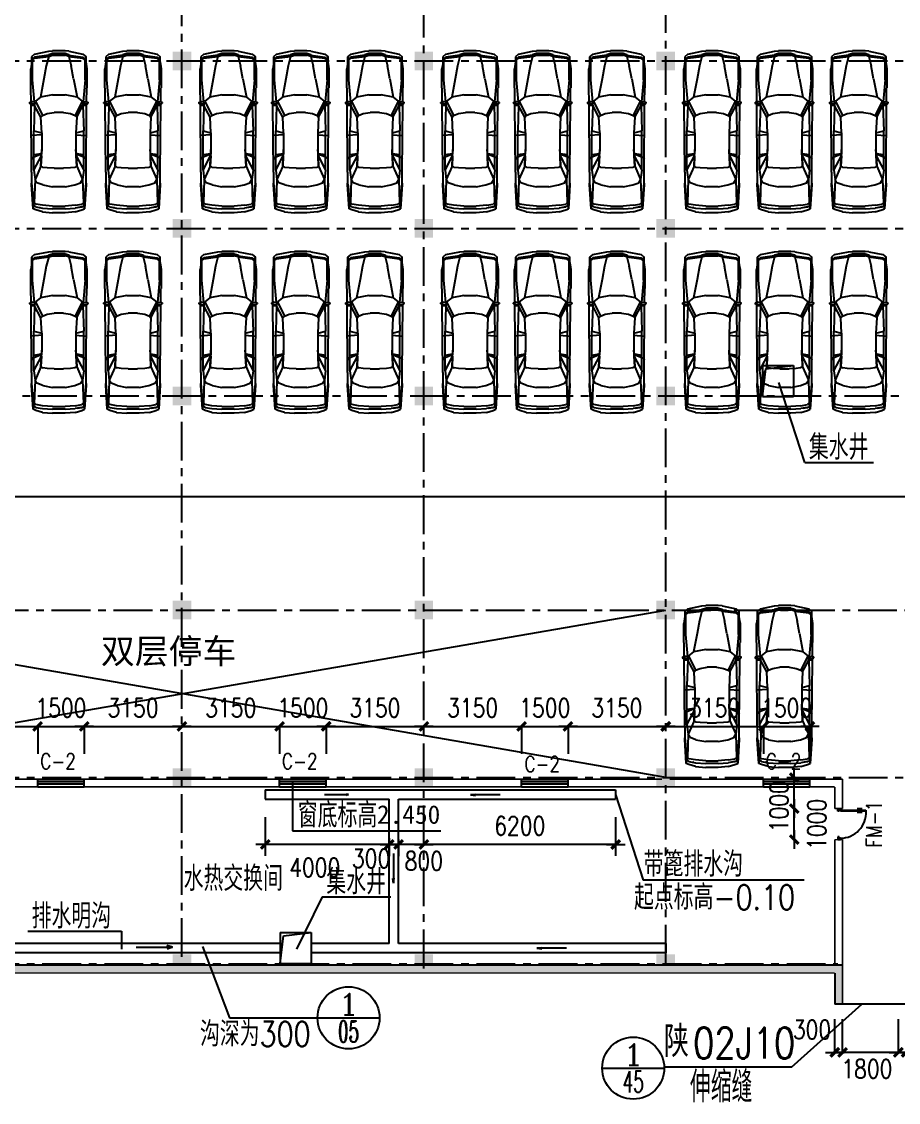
# Model space of a CAD drawing. Extents: x -542930 to 249594, y -301235 to 84515.
# Drawn here: x -47041 to -18773, y -163528 to -128694 of the extents above; entities that cross this region are included whole.
import ezdxf
from ezdxf.enums import TextEntityAlignment as Align

# ---------------------------------------------------------------- set-up
doc = ezdxf.new("R2010")
doc.units = 0
doc.header["$LTSCALE"] = 1000
doc.header["$MEASUREMENT"] = 0
doc.linetypes.add('CENTER', pattern=[2, 1.25, -0.25, 0.25, -0.25])
doc.layers.get('0').update_dxf_attribs({"linetype": 'CONTINUOUS'})
doc.layers.get('DEFPOINTS').update_dxf_attribs({"linetype": 'CONTINUOUS'})
for name, color, linetype in [('A-CH-TEXT', 2, 'CONTINUOUS'), ('A-COLUMN', 5, 'CONTINUOUS'), ('A-FURN', 251, 'CONTINUOUS'), ('A-GRID', 1, 'CENTER'), ('A-STAIR', 3, 'CONTINUOUS'), ('OTHER', 7, 'CONTINUOUS'), ('PUB_DIM', 3, 'CONTINUOUS'), ('PUB_TITLE', 4, 'CONTINUOUS'), ('PUB_WINDW', 7, 'CONTINUOUS'), ('TEXT', 7, 'CONTINUOUS'), ('WALL', 255, 'CONTINUOUS'), ('WINDOW', 2, 'CONTINUOUS'), ('WINDOW_TEXT', 7, 'CONTINUOUS'), ('中文', 2, 'CONTINUOUS'), ('自喷', 6, 'CONTINUOUS'), ('自喷给水', 6, 'CONTINUOUS')]:
    doc.layers.add(name, color=color, linetype=linetype)
doc.styles.add('_HZTXT', font='txt.shx', dxfattribs={"width": 0.8, "bigfont": 'hztxt.shx'})
doc.styles.add('COMP', font='complex', dxfattribs={"bigfont": 'hztxt'})
doc.styles.add('DIM_FONT', font='SIMPLEX.shx', dxfattribs={"width": 0.8})
doc.styles.add('HZTXT', font='SimSun.ttf', dxfattribs={"height": 0.8})
doc.styles.add('HZXY', font='romans.shx', dxfattribs={"width": 0.8, "bigfont": 'hztxt.shx'})
doc.styles.add('SIMPLEX', font='SIMPLEX.SHX')
doc.dimstyles.new('AXIS200', dxfattribs={"dimscale": 2, "dimtxt": 300, "dimasz": 1, "dimexe": 250, "dimexo": 300, "dimgap": 150, "dimtad": 1, "dimdec": 0, "dimdsep": 46, "dimtxsty": 'DIM_FONT', "dimblk": '_DIMX', "dimblk1": '_DIMX', "dimblk2": '_DIMX', "dimsah": 1, "dimcen": 5, "dimse1": 1, "dimse2": 1, "dimclrt": 7, "dimadec": 0, "dimazin": 0, "dimtfac": 1, "dimtdec": 0, "dimtix": 1, "dimtmove": 2, "dimatfit": 3, "dimldrblk": '_DIMX', "dimfxl": 1, "dimarcsym": 0})

# ---------------------------------------------------------------- blocks, each defined once
blk = doc.blocks.new('_DIMX')
blk.add_line((-150, 0), (150, 0))
at = {"const_width": 50}
blk.add_lwpolyline([(-70, -70), (70, 70)], dxfattribs=at)
blk = doc.blocks.new('*D400')
at = {"layer": 'DEFPOINTS', "color": 0, "transparency": 16777216}
for p in [(-41873, -151410), (-45023, -153109), (-41873, -153109)]:
    blk.add_point(p, dxfattribs=at)
at = {"layer": 'PUB_DIM', "color": 0, "lineweight": -2, "transparency": 16777216}
blk.add_line((-45021, -151410), (-41875, -151410), dxfattribs=at)
at = {"layer": 'PUB_DIM', "color": 0, "lineweight": -2, "transparency": 16777216, "xscale": 2, "yscale": 2, "zscale": 2, "rotation": 180}
blk.add_blockref('_DIMX', (-45023, -151410), dxfattribs=at)
at = {"layer": 'PUB_DIM', "color": 0, "lineweight": -2, "transparency": 16777216, "xscale": 2, "yscale": 2, "zscale": 2}
blk.add_blockref('_DIMX', (-41873, -151410), dxfattribs=at)
at = {"layer": 'PUB_DIM', "color": 7, "transparency": 16777216, "insert": (-43448, -150810), "char_height": 600, "attachment_point": 5, "style": 'DIM_FONT'}
blk.add_mtext('3150', dxfattribs=at)
blk = doc.blocks.new('*D269')
at = {"layer": 'DEFPOINTS', "color": 0, "transparency": 16777216}
for p in [(-46523, -151410), (-49673, -153109), (-46523, -153109)]:
    blk.add_point(p, dxfattribs=at)
at = {"layer": 'PUB_DIM', "color": 0, "lineweight": -2, "transparency": 16777216}
blk.add_line((-49671, -151410), (-46525, -151410), dxfattribs=at)
at = {"layer": 'PUB_DIM', "color": 0, "lineweight": -2, "transparency": 16777216, "xscale": 2, "yscale": 2, "zscale": 2, "rotation": 180}
blk.add_blockref('_DIMX', (-49673, -151410), dxfattribs=at)
at = {"layer": 'PUB_DIM', "color": 0, "lineweight": -2, "transparency": 16777216, "xscale": 2, "yscale": 2, "zscale": 2}
blk.add_blockref('_DIMX', (-46523, -151410), dxfattribs=at)
at = {"layer": 'PUB_DIM', "color": 7, "transparency": 16777216, "insert": (-48098, -150810), "char_height": 600, "attachment_point": 5, "style": 'DIM_FONT'}
blk.add_mtext('3150', dxfattribs=at)
blk = doc.blocks.new('*D270')
at = {"layer": 'DEFPOINTS', "color": 0, "transparency": 16777216}
for p in [(-45023, -151410), (-46523, -153109), (-45023, -153109)]:
    blk.add_point(p, dxfattribs=at)
at = {"layer": 'PUB_DIM', "color": 0, "lineweight": -2, "transparency": 16777216}
for p, q in [((-46525, -151410), (-46527, -151410)), ((-46523, -151410), (-45023, -151410)), ((-45021, -151410), (-45019, -151410))]:
    blk.add_line(p, q, dxfattribs=at)
at = {"layer": 'PUB_DIM', "color": 0, "lineweight": -2, "transparency": 16777216, "xscale": 2, "yscale": 2, "zscale": 2}
blk.add_blockref('_DIMX', (-46523, -151410), dxfattribs=at)
at = {"layer": 'PUB_DIM', "color": 0, "lineweight": -2, "transparency": 16777216, "xscale": 2, "yscale": 2, "zscale": 2, "rotation": 180}
blk.add_blockref('_DIMX', (-45023, -151410), dxfattribs=at)
at = {"layer": 'PUB_DIM', "color": 7, "transparency": 16777216, "insert": (-45773, -150810), "char_height": 600, "attachment_point": 5, "style": 'DIM_FONT'}
blk.add_mtext('1500', dxfattribs=at)
blk = doc.blocks.new('_WBLK')
for p, q in [((-0.5, 0.5), (0.5, 0.5)), ((0.5, 0.167), (-0.5, 0.167)), ((0.5, -0.167), (-0.5, -0.167)), ((-0.5, -0.5), (0.5, -0.5))]:
    blk.add_line(p, q)
at = {"layer": 'WINDOW_TEXT', "style": 'SIMPLEX', "flags": 9}
blk.add_attdef('A', text='', height=1, dxfattribs=at).set_placement((0, 1.5), align=Align.MIDDLE)
blk = doc.blocks.new('M_F27')
for p, q in [((-2489, 522), (-2426, 736)), ((-2426, 736), (-2389, 824)), ((-2389, 824), (-1610, 874)), ((-2389, 824), (-1560, 874)), ((-2264, 812), (-2389, 824)), ((-2326, 736), (-2364, 522)), ((-2326, 736), (-2351, 596)), ((-2326, 736), (-2288, 811)), ((-2200, 786), (-2288, 811)), ((-2276, 522), (-2238, 736)), ((-2200, 786), (-2238, 736)), ((-1560, 874), (-2212, 815)), ((-2208, 815), (-2211, 814)), ((-1660, 862), (-2208, 815)), ((-1446, 761), (-2200, 786)), ((-1560, 874), (-1660, 862)), ((-1622, 510), (-1547, 698)), ((-1617, 869), (-1620, 866)), ((-1208, 874), (-1610, 874)), ((-1547, 698), (-1446, 761)), ((-1145, 799), (-1446, 761)), ((-1019, 572), (-1446, 761)), ((-1208, 874), (980, 889)), ((-1145, 799), (-682, 557)), ((-1145, 799), (124, 799)), ((-743, 849), (-793, 874)), ((-730, 799), (-743, 849)), ((-630, 555), (-730, 799)), ((-642, 799), (-605, 554)), ((-2, 547), (-27, 877)), ((124, 799), (61, 547)), ((941, 773), (124, 799)), ((564, 572), (941, 773)), ((1079, 748), (614, 522)), ((941, 773), (941, 874)), ((983, 777), (941, 773)), ((941, 773), (987, 765)), ((980, 902), (995, 790)), ((980, 790), (980, 898)), ((995, 790), (980, 790)), ((980, 790), (992, 746)), ((984, 905), (1020, 939)), ((992, 746), (1021, 747)), ((995, 790), (1022, 746)), ((1022, 748), (995, 790)), ((1021, 747), (1022, 748)), ((1053, 768), (1022, 746)), ((1036, 935), (1062, 857)), ((1036, 756), (1079, 748)), ((1051, 889), (1497, 893)), ((1057, 776), (1062, 857)), ((1770, 849), (1058, 784)), ((1204, 585), (1079, 748)), ((1506, 899), (2121, 899)), ((2461, 849), (1770, 849)), ((2272, 876), (2121, 899)), ((2272, 876), (2272, 874)), ((2437, 851), (2272, 876)), ((2511, 874), (2287, 874)), ((2398, 849), (2461, 773)), ((2437, 850), (2433, 851)), ((2498, 773), (2436, 849)), ((2511, 874), (2450, 850)), ((2461, 773), (2523, 321)), ((2561, 321), (2498, 773)), ((2599, 773), (2511, 874)), ((2599, 773), (2687, 321)), ((-2489, 522), (-2514, 196)), ((-2364, 522), (-2389, 196)), ((-2351, 594), (-2351, 596)), ((-2301, 196), (-2276, 522)), ((-1622, 510), (-1685, 196)), ((-1082, 145), (-1070, 371)), ((-1070, 371), (-1057, 510)), ((-1019, 572), (-1057, 510)), ((-680, 556), (-1019, 572)), ((-1019, 572), (-479, 547)), ((-680, 556), (-630, 555)), ((-605, 554), (-630, 555)), ((-479, 547), (-605, 554)), ((61, 547), (-479, 547)), ((61, 547), (564, 572)), ((564, 572), (614, 522)), ((614, 522), (677, 371)), ((677, 371), (714, 145)), ((1795, 472), (1204, 585)), ((1280, 196), (1204, 585)), ((2222, 397), (1795, 472)), ((2523, 321), (2222, 397)), ((-2514, -206), (-2514, 196)), ((-2389, -206), (-2389, 196)), ((-2301, 196), (-2301, -206)), ((-1685, -206), (-1685, 196)), ((-1082, 145), (-1082, -156)), ((714, -156), (714, 145)), ((1280, 196), (1280, -206)), ((2523, 321), (2586, 321)), ((2523, 321), (2561, 196)), ((2580, 196), (2542, 321)), ((2561, 196), (2561, -206)), ((2611, 196), (2574, 321)), ((2580, 321), (2618, 196)), ((2580, 196), (2580, -206)), ((2611, 196), (2611, -206)), ((2618, -206), (2618, 196)), ((2687, 321), (2699, 196)), ((2699, -206), (2699, 196)), ((-2489, -533), (-2514, -206)), ((-2389, -206), (-2364, -533)), ((-2276, -533), (-2301, -206)), ((-1685, -206), (-1622, -520)), ((-1070, -382), (-1082, -156)), ((714, -156), (677, -382)), ((1204, -596), (1280, -206)), ((2523, -332), (2222, -407)), ((2523, -332), (2461, -784)), ((2561, -332), (2498, -784)), ((2523, -332), (2561, -206)), ((2586, -332), (2523, -332)), ((2580, -206), (2542, -332)), ((2618, -6), (2561, -6)), ((2574, -332), (2611, -206)), ((2618, -206), (2580, -332)), ((2687, -332), (2599, -784)), ((2687, -332), (2699, -206)), ((-2489, -533), (-2426, -747)), ((-2326, -747), (-2364, -533)), ((-2351, -607), (-2351, -605)), ((-2351, -607), (-2326, -747)), ((-2276, -533), (-2238, -747)), ((-1622, -520), (-1547, -709)), ((-1019, -583), (-1446, -772)), ((-682, -568), (-1145, -809)), ((-1057, -520), (-1070, -382)), ((-1019, -583), (-1057, -520)), ((-479, -558), (-1019, -583)), ((-1019, -583), (-680, -567)), ((-730, -809), (-630, -566)), ((-680, -567), (-682, -568)), ((-680, -567), (-630, -566)), ((-605, -565), (-642, -809)), ((-630, -566), (-605, -565)), ((-605, -565), (-479, -558)), ((61, -558), (-479, -558)), ((-2, -558), (-27, -884)), ((61, -558), (124, -809)), ((564, -583), (61, -558)), ((614, -533), (564, -583)), ((564, -583), (941, -784)), ((677, -382), (614, -533)), ((1079, -759), (614, -533)), ((1204, -596), (1079, -759)), ((1795, -483), (1204, -596)), ((1795, -483), (2222, -407)), ((-2426, -747), (-2389, -835)), ((-2389, -835), (-2264, -823)), ((-1560, -885), (-2389, -835)), ((-1610, -885), (-2389, -835)), ((-2326, -747), (-2288, -822)), ((-2288, -822), (-2200, -797)), ((-2200, -797), (-2238, -747)), ((-2212, -826), (-1560, -885)), ((-2208, -826), (-2211, -825)), ((-1660, -872), (-2208, -826)), ((-1446, -772), (-2200, -797)), ((-1560, -885), (-1660, -872)), ((-1621, -877), (-1617, -880)), ((-1610, -885), (-1208, -885)), ((-1547, -709), (-1446, -772)), ((-1145, -809), (-1446, -772)), ((-1208, -885), (980, -900)), ((-1145, -809), (124, -809)), ((-743, -860), (-793, -885)), ((-743, -860), (-730, -809)), ((941, -784), (124, -809)), ((987, -776), (941, -784)), ((983, -788), (941, -784)), ((941, -885), (941, -784)), ((992, -757), (980, -800)), ((995, -800), (980, -800)), ((995, -800), (980, -913)), ((980, -909), (980, -800)), ((984, -916), (1020, -950)), ((992, -757), (1021, -758)), ((995, -800), (1022, -757)), ((1022, -758), (995, -800)), ((1021, -758), (1022, -758)), ((1022, -757), (1053, -779)), ((1036, -767), (1079, -759)), ((1036, -946), (1062, -867)), ((1051, -901), (1497, -904)), ((1057, -787), (1062, -867)), ((1770, -860), (1058, -795)), ((2121, -910), (1506, -910)), ((1770, -860), (2461, -860)), ((2121, -910), (2272, -887)), ((2270, -887), (2121, -910)), ((2437, -861), (2272, -887)), ((2272, -885), (2272, -887)), ((2285, -885), (2511, -885)), ((2398, -860), (2461, -784)), ((2436, -860), (2498, -784)), ((2437, -861), (2436, -860)), ((2450, -861), (2511, -885)), ((2599, -784), (2511, -885))]:
    blk.add_line(p, q)
for centre, start, end in [((990, 898), 132.965, 179.7454), ((1027, 932), 18.1573, 132.965), ((1047, 776), 305.1542, 356.8636), ((990, -909), 180.2546, 227.035), ((1027, -942), 227.035, 341.8427), ((1047, -787), 3.1798, 54.8458)]:
    blk.add_arc(centre, 10, start, end)
at = {"width": 0.8, "flags": 9}
for tag in ['XSIZE', 'YSIZE']:
    blk.add_attdef(tag, (0, 0), '', height=0.5, dxfattribs=at)
blk = doc.blocks.new('_FZH')
blk.add_solid([(-0.5, -0.5), (0.5, -0.5), (-0.5, 0.5), (0.5, 0.5)])
blk = doc.blocks.new('*D590')
at = {"layer": 'DEFPOINTS', "color": 0, "transparency": 16777216}
for p in [(-20823, -161916), (-20823, -162916), (-20573, -162916)]:
    blk.add_point(p, dxfattribs=at)
at = {"layer": 'PUB_DIM', "color": 0, "lineweight": -2, "transparency": 16777216}
for p, q in [((-20825, -161916), (-20827, -161916)), ((-20573, -161916), (-20823, -161916)), ((-20571, -161916), (-20569, -161916))]:
    blk.add_line(p, q, dxfattribs=at)
at = {"layer": 'PUB_DIM', "color": 0, "lineweight": -2, "transparency": 16777216, "xscale": 2, "yscale": 2, "zscale": 2}
for p, rotation in [((-20823, -161916), 359.9999999999867), ((-20573, -161916), 179.9999999999866)]:
    blk.add_blockref('_DIMX', p, dxfattribs=dict(at, rotation=rotation))
at = {"layer": 'PUB_DIM', "color": 7, "transparency": 16777216, "insert": (-21556, -161183), "char_height": 600, "attachment_point": 5, "style": 'DIM_FONT'}
blk.add_mtext('300', dxfattribs=at)
blk = doc.blocks.new('*D591')
at = {"layer": 'DEFPOINTS', "color": 0, "transparency": 16777216}
for p in [(-18773, -161916), (-18773, -162916), (-18523, -162916)]:
    blk.add_point(p, dxfattribs=at)
at = {"layer": 'PUB_DIM', "color": 0, "lineweight": -2, "transparency": 16777216}
for p, q in [((-18775, -161916), (-18777, -161916)), ((-18523, -161916), (-18773, -161916)), ((-18521, -161916), (-18519, -161916))]:
    blk.add_line(p, q, dxfattribs=at)
at = {"layer": 'PUB_DIM', "color": 0, "lineweight": -2, "transparency": 16777216, "xscale": 2, "yscale": 2, "zscale": 2}
for p, rotation in [((-18773, -161916), 359.9999999999867), ((-18523, -161916), 179.9999999999866)]:
    blk.add_blockref('_DIMX', p, dxfattribs=dict(at, rotation=rotation))
at = {"layer": 'PUB_DIM', "color": 7, "transparency": 16777216, "insert": (-17450, -161378), "char_height": 600, "attachment_point": 5, "style": 'DIM_FONT'}
blk.add_mtext('300', dxfattribs=at)
blk = doc.blocks.new('*D592')
at = {"layer": 'DEFPOINTS', "color": 0, "transparency": 16777216}
for p in [(-20573, -161916), (-20573, -162916), (-18773, -162916)]:
    blk.add_point(p, dxfattribs=at)
at = {"layer": 'PUB_DIM', "color": 0, "lineweight": -2, "transparency": 16777216}
blk.add_line((-18775, -161916), (-20571, -161916), dxfattribs=at)
at = {"layer": 'PUB_DIM', "color": 0, "lineweight": -2, "transparency": 16777216, "xscale": 2, "yscale": 2, "zscale": 2}
for p, rotation in [((-20573, -161916), 179.9999999999796), ((-18773, -161916), 359.9999999999797)]:
    blk.add_blockref('_DIMX', p, dxfattribs=dict(at, rotation=rotation))
at = {"layer": 'PUB_DIM', "color": 7, "transparency": 16777216, "insert": (-19789, -162449), "char_height": 600, "attachment_point": 5, "style": 'DIM_FONT'}
blk.add_mtext('1800', dxfattribs=at)
blk = doc.blocks.new('*D593')
at = {"layer": 'DEFPOINTS', "color": 0, "transparency": 16777216}
for p in [(-34073, -155215), (-34073, -156215), (-27886, -156215)]:
    blk.add_point(p, dxfattribs=at)
at = {"layer": 'PUB_DIM', "color": 0, "lineweight": -2, "transparency": 16777216}
blk.add_line((-27888, -155215), (-34071, -155215), dxfattribs=at)
at = {"layer": 'PUB_DIM', "color": 0, "lineweight": -2, "transparency": 16777216, "xscale": 2, "yscale": 2, "zscale": 2, "rotation": 180}
blk.add_blockref('_DIMX', (-34073, -155215), dxfattribs=at)
at = {"layer": 'PUB_DIM', "color": 0, "lineweight": -2, "transparency": 16777216, "xscale": 2, "yscale": 2, "zscale": 2}
blk.add_blockref('_DIMX', (-27886, -155215), dxfattribs=at)
at = {"layer": 'PUB_DIM', "color": 7, "transparency": 16777216, "insert": (-30979, -154615), "char_height": 600, "attachment_point": 5, "style": 'DIM_FONT'}
blk.add_mtext('6200', dxfattribs=at)
blk = doc.blocks.new('*D594')
at = {"layer": 'DEFPOINTS', "color": 0, "transparency": 16777216}
for p in [(-26273, -151410), (-29423, -153109), (-26273, -153109)]:
    blk.add_point(p, dxfattribs=at)
at = {"layer": 'PUB_DIM', "color": 0, "lineweight": -2, "transparency": 16777216}
blk.add_line((-29421, -151410), (-26275, -151410), dxfattribs=at)
at = {"layer": 'PUB_DIM', "color": 0, "lineweight": -2, "transparency": 16777216, "xscale": 2, "yscale": 2, "zscale": 2, "rotation": 180}
blk.add_blockref('_DIMX', (-29423, -151410), dxfattribs=at)
at = {"layer": 'PUB_DIM', "color": 0, "lineweight": -2, "transparency": 16777216, "xscale": 2, "yscale": 2, "zscale": 2}
blk.add_blockref('_DIMX', (-26273, -151410), dxfattribs=at)
at = {"layer": 'PUB_DIM', "color": 7, "transparency": 16777216, "insert": (-27848, -150810), "char_height": 600, "attachment_point": 5, "style": 'DIM_FONT'}
blk.add_mtext('3150', dxfattribs=at)
blk = doc.blocks.new('*D595')
at = {"layer": 'DEFPOINTS', "color": 0, "transparency": 16777216}
for p in [(-34885, -155215), (-34885, -156215), (-34073, -156215)]:
    blk.add_point(p, dxfattribs=at)
at = {"layer": 'PUB_DIM', "color": 0, "lineweight": -2, "transparency": 16777216}
blk.add_line((-34075, -155215), (-34883, -155215), dxfattribs=at)
at = {"layer": 'PUB_DIM', "color": 0, "lineweight": -2, "transparency": 16777216, "xscale": 2, "yscale": 2, "zscale": 2, "rotation": 180}
blk.add_blockref('_DIMX', (-34885, -155215), dxfattribs=at)
at = {"layer": 'PUB_DIM', "color": 0, "lineweight": -2, "transparency": 16777216, "xscale": 2, "yscale": 2, "zscale": 2}
blk.add_blockref('_DIMX', (-34073, -155215), dxfattribs=at)
at = {"layer": 'PUB_DIM', "color": 7, "transparency": 16777216, "insert": (-34073, -155747), "char_height": 600, "attachment_point": 5, "style": 'DIM_FONT'}
blk.add_mtext('800', dxfattribs=at)
blk = doc.blocks.new('*D596')
at = {"layer": 'DEFPOINTS', "color": 0, "transparency": 16777216}
for p in [(-39185, -155215), (-39185, -156215), (-35185, -156215)]:
    blk.add_point(p, dxfattribs=at)
at = {"layer": 'PUB_DIM', "color": 0, "lineweight": -2, "transparency": 16777216}
blk.add_line((-35187, -155215), (-39183, -155215), dxfattribs=at)
at = {"layer": 'PUB_DIM', "color": 0, "lineweight": -2, "transparency": 16777216, "xscale": 2, "yscale": 2, "zscale": 2, "rotation": 180}
blk.add_blockref('_DIMX', (-39185, -155215), dxfattribs=at)
at = {"layer": 'PUB_DIM', "color": 0, "lineweight": -2, "transparency": 16777216, "xscale": 2, "yscale": 2, "zscale": 2}
blk.add_blockref('_DIMX', (-35185, -155215), dxfattribs=at)
at = {"layer": 'PUB_DIM', "color": 7, "transparency": 16777216, "insert": (-37590, -155958), "char_height": 600, "attachment_point": 5, "style": 'DIM_FONT'}
blk.add_mtext('4000', dxfattribs=at)
blk = doc.blocks.new('*D597')
at = {"layer": 'DEFPOINTS', "color": 0, "transparency": 16777216}
for p in [(-35185, -155215), (-35185, -156215), (-34885, -156215)]:
    blk.add_point(p, dxfattribs=at)
at = {"layer": 'PUB_DIM', "color": 0, "lineweight": -2, "transparency": 16777216}
for p, q in [((-35187, -155215), (-35189, -155215)), ((-34885, -155215), (-35185, -155215)), ((-34883, -155215), (-34881, -155215))]:
    blk.add_line(p, q, dxfattribs=at)
at = {"layer": 'PUB_DIM', "color": 0, "lineweight": -2, "transparency": 16777216, "xscale": 2, "yscale": 2, "zscale": 2}
blk.add_blockref('_DIMX', (-35185, -155215), dxfattribs=at)
at = {"layer": 'PUB_DIM', "color": 0, "lineweight": -2, "transparency": 16777216, "xscale": 2, "yscale": 2, "zscale": 2, "rotation": 180}
blk.add_blockref('_DIMX', (-34885, -155215), dxfattribs=at)
at = {"layer": 'PUB_DIM', "color": 7, "transparency": 16777216, "insert": (-35772, -155669), "char_height": 600, "attachment_point": 5, "style": 'DIM_FONT'}
blk.add_mtext('300', dxfattribs=at)
blk = doc.blocks.new('*D598')
at = {"layer": 'DEFPOINTS', "color": 0, "transparency": 16777216}
for p in [(-38723, -151410), (-41873, -153109), (-38723, -153109)]:
    blk.add_point(p, dxfattribs=at)
at = {"layer": 'PUB_DIM', "color": 0, "lineweight": -2, "transparency": 16777216}
blk.add_line((-41871, -151410), (-38725, -151410), dxfattribs=at)
at = {"layer": 'PUB_DIM', "color": 0, "lineweight": -2, "transparency": 16777216, "xscale": 2, "yscale": 2, "zscale": 2, "rotation": 180}
blk.add_blockref('_DIMX', (-41873, -151410), dxfattribs=at)
at = {"layer": 'PUB_DIM', "color": 0, "lineweight": -2, "transparency": 16777216, "xscale": 2, "yscale": 2, "zscale": 2}
blk.add_blockref('_DIMX', (-38723, -151410), dxfattribs=at)
at = {"layer": 'PUB_DIM', "color": 7, "transparency": 16777216, "insert": (-40298, -150810), "char_height": 600, "attachment_point": 5, "style": 'DIM_FONT'}
blk.add_mtext('3150', dxfattribs=at)
blk = doc.blocks.new('*D599')
at = {"layer": 'DEFPOINTS', "color": 0, "transparency": 16777216}
for p in [(-30923, -151410), (-34073, -153109), (-30923, -153109)]:
    blk.add_point(p, dxfattribs=at)
at = {"layer": 'PUB_DIM', "color": 0, "lineweight": -2, "transparency": 16777216}
blk.add_line((-34071, -151410), (-30925, -151410), dxfattribs=at)
at = {"layer": 'PUB_DIM', "color": 0, "lineweight": -2, "transparency": 16777216, "xscale": 2, "yscale": 2, "zscale": 2, "rotation": 180}
blk.add_blockref('_DIMX', (-34073, -151410), dxfattribs=at)
at = {"layer": 'PUB_DIM', "color": 0, "lineweight": -2, "transparency": 16777216, "xscale": 2, "yscale": 2, "zscale": 2}
blk.add_blockref('_DIMX', (-30923, -151410), dxfattribs=at)
at = {"layer": 'PUB_DIM', "color": 7, "transparency": 16777216, "insert": (-32498, -150810), "char_height": 600, "attachment_point": 5, "style": 'DIM_FONT'}
blk.add_mtext('3150', dxfattribs=at)
blk = doc.blocks.new('*D600')
at = {"layer": 'DEFPOINTS', "color": 0, "transparency": 16777216}
for p in [(-29423, -151410), (-30923, -153109), (-29423, -153109)]:
    blk.add_point(p, dxfattribs=at)
at = {"layer": 'PUB_DIM', "color": 0, "lineweight": -2, "transparency": 16777216}
for p, q in [((-30925, -151410), (-30927, -151410)), ((-30923, -151410), (-29423, -151410)), ((-29421, -151410), (-29419, -151410))]:
    blk.add_line(p, q, dxfattribs=at)
at = {"layer": 'PUB_DIM', "color": 0, "lineweight": -2, "transparency": 16777216, "xscale": 2, "yscale": 2, "zscale": 2}
blk.add_blockref('_DIMX', (-30923, -151410), dxfattribs=at)
at = {"layer": 'PUB_DIM', "color": 0, "lineweight": -2, "transparency": 16777216, "xscale": 2, "yscale": 2, "zscale": 2, "rotation": 180}
blk.add_blockref('_DIMX', (-29423, -151410), dxfattribs=at)
at = {"layer": 'PUB_DIM', "color": 7, "transparency": 16777216, "insert": (-30173, -150810), "char_height": 600, "attachment_point": 5, "style": 'DIM_FONT'}
blk.add_mtext('1500', dxfattribs=at)
blk = doc.blocks.new('*D601')
at = {"layer": 'DEFPOINTS', "color": 0, "transparency": 16777216}
for p in [(-34073, -151410), (-37223, -153109), (-34073, -153109)]:
    blk.add_point(p, dxfattribs=at)
at = {"layer": 'PUB_DIM', "color": 0, "lineweight": -2, "transparency": 16777216}
blk.add_line((-37221, -151410), (-34075, -151410), dxfattribs=at)
at = {"layer": 'PUB_DIM', "color": 0, "lineweight": -2, "transparency": 16777216, "xscale": 2, "yscale": 2, "zscale": 2, "rotation": 180}
blk.add_blockref('_DIMX', (-37223, -151410), dxfattribs=at)
at = {"layer": 'PUB_DIM', "color": 0, "lineweight": -2, "transparency": 16777216, "xscale": 2, "yscale": 2, "zscale": 2}
blk.add_blockref('_DIMX', (-34073, -151410), dxfattribs=at)
at = {"layer": 'PUB_DIM', "color": 7, "transparency": 16777216, "insert": (-35648, -150810), "char_height": 600, "attachment_point": 5, "style": 'DIM_FONT'}
blk.add_mtext('3150', dxfattribs=at)
blk = doc.blocks.new('*D602')
at = {"layer": 'DEFPOINTS', "color": 0, "transparency": 16777216}
for p in [(-37223, -151410), (-38723, -153109), (-37223, -153109)]:
    blk.add_point(p, dxfattribs=at)
at = {"layer": 'PUB_DIM', "color": 0, "lineweight": -2, "transparency": 16777216}
for p, q in [((-38725, -151410), (-38727, -151410)), ((-38723, -151410), (-37223, -151410)), ((-37221, -151410), (-37219, -151410))]:
    blk.add_line(p, q, dxfattribs=at)
at = {"layer": 'PUB_DIM', "color": 0, "lineweight": -2, "transparency": 16777216, "xscale": 2, "yscale": 2, "zscale": 2}
blk.add_blockref('_DIMX', (-38723, -151410), dxfattribs=at)
at = {"layer": 'PUB_DIM', "color": 0, "lineweight": -2, "transparency": 16777216, "xscale": 2, "yscale": 2, "zscale": 2, "rotation": 180}
blk.add_blockref('_DIMX', (-37223, -151410), dxfattribs=at)
at = {"layer": 'PUB_DIM', "color": 7, "transparency": 16777216, "insert": (-37973, -150810), "char_height": 600, "attachment_point": 5, "style": 'DIM_FONT'}
blk.add_mtext('1500', dxfattribs=at)
blk = doc.blocks.new('*D603')
at = {"layer": 'DEFPOINTS', "color": 0, "transparency": 16777216}
for p in [(-23123, -151410), (-26273, -153109), (-23123, -153109)]:
    blk.add_point(p, dxfattribs=at)
at = {"layer": 'PUB_DIM', "color": 0, "lineweight": -2, "transparency": 16777216}
blk.add_line((-26271, -151410), (-23125, -151410), dxfattribs=at)
at = {"layer": 'PUB_DIM', "color": 0, "lineweight": -2, "transparency": 16777216, "xscale": 2, "yscale": 2, "zscale": 2, "rotation": 180}
blk.add_blockref('_DIMX', (-26273, -151410), dxfattribs=at)
at = {"layer": 'PUB_DIM', "color": 0, "lineweight": -2, "transparency": 16777216, "xscale": 2, "yscale": 2, "zscale": 2}
blk.add_blockref('_DIMX', (-23123, -151410), dxfattribs=at)
at = {"layer": 'PUB_DIM', "color": 7, "transparency": 16777216, "insert": (-24698, -150810), "char_height": 600, "attachment_point": 5, "style": 'DIM_FONT'}
blk.add_mtext('3150', dxfattribs=at)
blk = doc.blocks.new('*D604')
at = {"layer": 'DEFPOINTS', "color": 0, "transparency": 16777216}
for p in [(-21623, -151410), (-23123, -153109), (-21623, -153109)]:
    blk.add_point(p, dxfattribs=at)
at = {"layer": 'PUB_DIM', "color": 0, "lineweight": -2, "transparency": 16777216}
for p, q in [((-23125, -151410), (-23127, -151410)), ((-23123, -151410), (-21623, -151410)), ((-21621, -151410), (-21619, -151410))]:
    blk.add_line(p, q, dxfattribs=at)
at = {"layer": 'PUB_DIM', "color": 0, "lineweight": -2, "transparency": 16777216, "xscale": 2, "yscale": 2, "zscale": 2}
blk.add_blockref('_DIMX', (-23123, -151410), dxfattribs=at)
at = {"layer": 'PUB_DIM', "color": 0, "lineweight": -2, "transparency": 16777216, "xscale": 2, "yscale": 2, "zscale": 2, "rotation": 180}
blk.add_blockref('_DIMX', (-21623, -151410), dxfattribs=at)
at = {"layer": 'PUB_DIM', "color": 7, "transparency": 16777216, "insert": (-22373, -150810), "char_height": 600, "attachment_point": 5, "style": 'DIM_FONT'}
blk.add_mtext('1500', dxfattribs=at)
blk = doc.blocks.new('*D605')
at = {"layer": 'DEFPOINTS', "color": 0, "transparency": 16777216}
for p in [(-22132, -153059), (-20823, -153059), (-20823, -154059)]:
    blk.add_point(p, dxfattribs=at)
at = {"layer": 'PUB_DIM', "color": 0, "lineweight": -2, "transparency": 16777216}
blk.add_line((-22132, -154057), (-22132, -153061), dxfattribs=at)
at = {"layer": 'PUB_DIM', "color": 0, "lineweight": -2, "transparency": 16777216, "xscale": 2, "yscale": 2, "zscale": 2}
for p, rotation in [((-22132, -153059), 90), ((-22132, -154059), 270)]:
    blk.add_blockref('_DIMX', p, dxfattribs=dict(at, rotation=rotation))
at = {"layer": 'PUB_DIM', "color": 7, "transparency": 16777216, "insert": (-22622, -153997), "char_height": 600, "attachment_point": 5, "rotation": 90, "style": 'DIM_FONT'}
blk.add_mtext('1000', dxfattribs=at)
blk = doc.blocks.new('*D606')
at = {"layer": 'DEFPOINTS', "color": 0, "transparency": 16777216}
for p in [(-22132, -154059), (-20823, -154059), (-20823, -155059)]:
    blk.add_point(p, dxfattribs=at)
at = {"layer": 'PUB_DIM', "color": 0, "lineweight": -2, "transparency": 16777216}
blk.add_line((-22132, -155057), (-22132, -154061), dxfattribs=at)
at = {"layer": 'PUB_DIM', "color": 0, "lineweight": -2, "transparency": 16777216, "xscale": 2, "yscale": 2, "zscale": 2}
for p, rotation in [((-22132, -154059), 90), ((-22132, -155059), 270)]:
    blk.add_blockref('_DIMX', p, dxfattribs=dict(at, rotation=rotation))
at = {"layer": 'PUB_DIM', "color": 7, "transparency": 16777216, "insert": (-21401, -154566), "char_height": 600, "attachment_point": 5, "rotation": 90, "style": 'DIM_FONT'}
blk.add_mtext('1000', dxfattribs=at)
blk = doc.blocks.new('M_A23MCU')
for p, q in [((-0.489, 0.782), (-0.489, 0.624)), ((-0.454, 0.081), (-0.454, 0.905)), ((-0.454, 0.905), (-0.413, 0.905)), ((-0.413, 0.905), (-0.413, 0.081)), ((-0.378, 0.782), (-0.378, 0.624)), ((-0.495, -0.002), (-0.495, 0.081)), ((-0.495, 0.081), (-0.454, 0.081)), ((-0.413, 0.081), (-0.454, 0.081)), ((-0.454, 0.081), (-0.454, 0.039)), ((-0.454, 0.039), (-0.413, 0.039)), ((-0.413, 0.039), (-0.413, -0.002)), ((0.412, 0.039), (0.412, -0.002)), ((0.453, 0.039), (0.412, 0.039)), ((0.453, 0.081), (0.453, 0.039)), ((0.494, 0.081), (0.453, 0.081)), ((0.494, -0.002), (0.494, 0.081)), ((-0.413, -0.002), (-0.495, -0.002)), ((-0.495, -0.002), (-0.495, -0.002)), ((0.412, -0.002), (0.494, -0.002)), ((0.494, -0.002), (0.494, -0.002))]:
    blk.add_line(p, q)
blk.add_arc((-0.372, 0.082), 0.825, 359.9283, 92.866)

msp = doc.modelspace()

# ---------------------------------------------------------------- hatches: boundary and pattern name
at = {"layer": 'PUB_DIM'}
msp.add_hatch(color=256, dxfattribs=at).paths.add_polyline_path([(-20572.704, -159108.428), (-54422.705, -159108.428), (-54422.705, -159058.951), (-54672.705, -159058.951), (-54672.705, -159108.428), (-55715.653, -159108.428), (-55645.496, -159358.428), (-20822.704, -159358.428), (-20822.704, -160358.428), (-20572.704, -160358.428), (-20572.704, -159208.708)])

# ---------------------------------------------------------------- linework, layer by layer
at = {"color": 6}
for p, q in [((-57472.705, -153058.951), (-26272.705, -147658.951)), ((-26272.705, -153058.951), (-57472.705, -147658.951))]:
    msp.add_line(p, q, dxfattribs=at)
for p, q in [((-41212.507, -158507.016), (-40333.04, -160801.999)), ((-37499.309, -160803.62), (-35499.309, -160803.62)), ((-28321.32, -162424.231), (-26321.32, -162424.231))]:
    msp.add_line(p, q)
for centre in [(-36499.309, -160803.62), (-27321.32, -162424.231)]:
    msp.add_circle(centre, 1000)
at = {"layer": 'A-GRID'}
for p, q in [((-41872.705, -158841.59), (-41872.705, -115155.526)), ((-34072.705, -159208.708), (-34072.705, -115155.526)), ((-26272.705, -159058.951), (-26272.705, -115162.412)), ((-70372.705, -129958.951), (229916.059, -129958.951)), ((-70372.705, -135358.951), (229916.059, -135358.951)), ((-74513.172, -140758.951), (229916.059, -140758.951)), ((-70072.705, -147658.951), (229916.059, -147658.951)), ((-70372.705, -153058.951), (229916.059, -153058.951)), ((-70372.705, -159058.951), (-20722.704, -159058.951))]:
    msp.add_line(p, q, dxfattribs=at)
at = {"layer": 'A-STAIR'}
msp.add_line((-62071.714, -143996.708), (22477.677, -143996.708), dxfattribs=at)
at = {"layer": 'OTHER'}
msp.add_lwpolyline([(-21812.73, -156364.078), (-27000.965, -156364.078)], dxfattribs=at)
at = {"layer": 'PUB_DIM'}
for p, q in [((-46522.711, -151410.406), (-46522.711, -152295.034)), ((-45022.711, -151410.406), (-45022.711, -152295.034)), ((-38726.711, -151410.406), (-38726.711, -152295.034)), ((-37218.711, -151410.406), (-37218.711, -152295.034)), ((-30926.711, -151410.406), (-30926.711, -152295.034)), ((-29418.711, -151410.406), (-29418.711, -152295.034)), ((-23126.711, -151410.406), (-23126.711, -152295.034)), ((-21618.711, -151410.406), (-21618.711, -152295.034)), ((-39184.462, -154340.044), (-39184.462, -155579.061)), ((-27895.603, -154340.044), (-27895.603, -155579.061)), ((-35185.238, -155009.893), (-35185.238, -155595.846)), ((-34885.238, -155058.723), (-34885.238, -155595.846)), ((-43815.019, -158013.377), (-43815.019, -158588.043)), ((-38702.743, -158053.645), (-37702.743, -158053.645)), ((-38702.743, -158053.645), (-38702.743, -159053.645)), ((-38595.338, -158159.868), (-37702.743, -158053.645)), ((-37702.743, -158053.645), (-37702.743, -159053.645)), ((-38702.743, -159053.645), (-38595.338, -158159.868)), ((-26272.705, -158408.428), (-26272.705, -158708.428)), ((-38702.743, -159053.645), (-37702.743, -159053.645)), ((-22223.282, -162397.839), (-19951.171, -160358.428)), ((-40333.04, -160801.999), (-36999.309, -160803.62)), ((-22223.282, -162397.839), (-26324.826, -162397.839))]:
    msp.add_line(p, q, dxfattribs=at)
for points in [[(-39184.462, -153458.428), (-39184.462, -153758.428)], [(-39184.462, -153458.428), (-27895.603, -153458.428)], [(-37271.387, -153609.866), (-36499.9, -153609.866)], [(-36499.9, -153609.866), (-36572.12, -153635.211)], [(-36499.9, -153609.866), (-36570.631, -153589.281)], [(-32565.206, -153612.974), (-32408.749, -153589.369)], [(-32565.206, -153612.974), (-32404.211, -153632.192)], [(-31612.885, -153612.974), (-32565.206, -153612.974)], [(-27895.603, -153458.428), (-27895.603, -153758.428)], [(-39184.462, -153758.428), (-35185.238, -153758.428)], [(-35185.238, -158408.428), (-35185.238, -153758.428)], [(-34885.238, -158408.428), (-34885.238, -153758.428)], [(-34885.238, -153758.428), (-27895.603, -153758.428)], [(-35047.75, -155511.141), (-35047.75, -156463.462)], [(-35047.75, -156463.462), (-35071.355, -156307.005)], [(-35047.75, -156463.462), (-35028.532, -156302.467)], [(-38702.743, -158408.428), (-54435.286, -158408.428)], [(-35185.238, -158408.428), (-37702.743, -158408.428)], [(-26272.705, -158408.428), (-34885.238, -158408.428)], [(-38702.743, -158708.428), (-54435.286, -158708.428)], [(-34885.238, -158708.428), (-37702.743, -158708.428)], [(-26272.705, -158708.428), (-34885.238, -158708.428)], [(-30428.425, -158561.021), (-30271.968, -158537.417)], [(-29476.104, -158561.021), (-30428.425, -158561.021)], [(-30428.425, -158561.021), (-30267.43, -158580.24)]]:
    msp.add_lwpolyline(points, dxfattribs=at)
at = {"layer": 'PUB_TITLE'}
for p, q in [((-23158.887, -139781.005), (-23158.887, -140781.005)), ((-23158.887, -139781.005), (-22158.887, -139781.005)), ((-23158.887, -140781.005), (-23051.481, -139887.228)), ((-23051.481, -139887.228), (-22158.887, -139781.005)), ((-22158.887, -139781.005), (-22158.887, -140781.005)), ((-21788.313, -142901.018), (-22632.661, -140328.124)), ((-23158.887, -140781.005), (-22158.887, -140781.005)), ((-21788.313, -142901.018), (-19575.91, -142901.018)), ((-38305.814, -153192.11), (-38305.814, -154776.244)), ((-38305.814, -154776.244), (-33524.938, -154776.244)), ((-37345.637, -156907.39), (-38181.29, -158592.531)), ((-37345.637, -156907.39), (-35133.234, -156907.39)), ((-46845.018, -158013.377), (-43815.019, -158013.377))]:
    msp.add_line(p, q, dxfattribs=at)
at = {"layer": 'PUB_WINDW'}
for p, q in [((-20826.706, -161915.683), (-20826.706, -160845.929)), ((-20576.706, -161915.683), (-20576.706, -160845.929)), ((-18772.706, -161915.683), (-18772.706, -160845.929))]:
    msp.add_line(p, q, dxfattribs=at)
at = {"layer": 'WALL', "color": 54}
for p, q in [((-26397.513, -129958.951), (-26147.513, -129958.951)), ((-26397.513, -140758.951), (-26147.513, -140758.951)), ((-20572.704, -159108.428), (-54422.705, -159108.428)), ((-20822.704, -159358.428), (-20822.704, -160358.428)), ((-18522.705, -160358.428), (-20822.704, -160358.428))]:
    msp.add_line(p, q, dxfattribs=at)
at = {"layer": 'WALL'}
for p, q in [((-46522.705, -153358.428), (-46522.705, -153108.951)), ((-45022.705, -153358.428), (-45022.705, -153108.951)), ((-38722.705, -153358.428), (-38722.705, -153108.951)), ((-37222.705, -153358.428), (-37222.705, -153108.951)), ((-30922.705, -153358.428), (-30922.705, -153108.951)), ((-29422.705, -153358.428), (-29422.705, -153108.951)), ((-23122.705, -153358.428), (-23122.705, -153108.951)), ((-21622.705, -153358.428), (-21622.705, -153108.951))]:
    msp.add_line(p, q, dxfattribs=at)
at = {"layer": 'WALL', "color": 54, "const_width": 50}
for points in [[(-52572.705, -153108.951), (-45022.705, -153108.951)], [(-45022.705, -153108.951), (-37222.705, -153108.951)], [(-37222.705, -153108.951), (-29422.705, -153108.951)], [(-29422.705, -153108.951), (-26397.513, -153108.951)], [(-26147.513, -153108.951), (-21622.705, -153108.951)], [(-21622.705, -153108.951), (-20572.704, -153108.951)], [(-20572.704, -153108.951), (-20572.704, -154059.425)], [(-52572.705, -153358.428), (-45022.705, -153358.428)], [(-45022.705, -153358.428), (-37222.705, -153358.428)], [(-37222.705, -153358.428), (-29422.705, -153358.428)], [(-29422.705, -153358.428), (-21622.705, -153358.428)], [(-21622.705, -153358.428), (-20822.704, -153358.428)], [(-20822.704, -153358.428), (-20822.704, -154059.425)], [(-20822.704, -154059.425), (-20572.704, -154059.425)], [(-20822.704, -155059.425), (-20822.704, -159108.428)], [(-20822.704, -155059.425), (-20572.704, -155059.425)], [(-20572.704, -155059.425), (-20572.704, -160358.428)], [(-20822.704, -159358.428), (-58630.922, -159358.428)]]:
    msp.add_lwpolyline(points, dxfattribs=at)
at = {"layer": '自喷', "lineweight": -3}
msp.add_line((-27895.603, -153608.428), (-27000.965, -156364.078), dxfattribs=at)
at = {"layer": '自喷给水'}
for points in [[(-42175.204, -158520.773), (-42353.821, -158470.998)], [(-43346.056, -158520.773), (-42175.204, -158520.773)], [(-42175.204, -158520.773), (-42351.326, -158593.091)]]:
    msp.add_lwpolyline(points, dxfattribs=at)

# ---------------------------------------------------------------- block references
at = {"layer": 'A-COLUMN', "xscale": 600, "yscale": 600, "zscale": 599.9999999999989}
for p in [(-41872.705, -129958.951), (-34072.705, -129958.951), (-26272.705, -129958.951), (-41872.705, -135358.951), (-34072.705, -135358.951), (-26272.705, -135358.951), (-41872.705, -140758.951), (-34072.705, -140758.951), (-26272.705, -140758.951), (-41872.705, -147658.951), (-34072.705, -147658.951), (-26272.705, -147658.951), (-41872.705, -153058.428), (-34072.705, -153058.428), (-26272.705, -153058.428), (-41872.705, -159058.428), (-34072.705, -159058.428), (-26272.705, -159058.428)]:
    msp.add_blockref('_FZH', p, dxfattribs=at)
at = {"layer": 'A-FURN', "color": 251, "rotation": 90}
for p in [(-45846.75, -132337.757), (-43454.92, -132337.757), (-40389.051, -132337.757), (-38046.75, -132337.757), (-35654.92, -132337.757), (-32589.051, -132337.757), (-30246.75, -132337.757), (-27854.92, -132337.757), (-24789.051, -132337.757), (-22446.75, -132337.757), (-20054.92, -132337.757), (-45846.75, -138800.383), (-43454.92, -138800.383), (-40389.051, -138800.383), (-38046.75, -138800.383), (-35654.92, -138800.383), (-32589.051, -138800.383), (-30246.75, -138800.383), (-27854.92, -138800.383), (-24789.051, -138800.383), (-22446.75, -138800.383), (-20054.92, -138800.383), (-24789.051, -150215.607), (-22446.75, -150215.607)]:
    msp.add_blockref('M_F27', p, dxfattribs=at)
at = {"layer": 'WINDOW', "xscale": 1500, "yscale": 249.4770428151824, "zscale": 1500}
for p in [(-45772.705, -153233.689), (-37972.705, -153233.689), (-30172.705, -153233.689), (-22372.705, -153233.689)]:
    msp.add_blockref('_WBLK', p, dxfattribs=at)
at = {"layer": 'WINDOW', "xscale": 1000, "yscale": 1000, "zscale": 999.9999999999982, "rotation": 270}
msp.add_blockref('M_A23MCU', (-20722.704, -154559.425), dxfattribs=at)

# ---------------------------------------------------------------- texts
at = {"style": 'COMP'}
for tag, text, width, p, p2 in [('1', '1', 2.333333, (-36839.309, -160703.62), (-36159.309, -160703.62)), ('05', '-', 0.617647, (-36839.309, -161583.62), (-36159.309, -161583.62)), ('1', '1', 2.333333, (-27661.32, -162324.231), (-26981.32, -162324.231)), ('45', '-', 0.6, (-27661.32, -163204.231), (-26981.32, -163204.231))]:
    msp.add_attdef(tag, text=text, height=680, dxfattribs=dict(at, width=width)).set_placement(p, p2, align=Align.FIT)
at = {"layer": 'A-CH-TEXT', "color": 7, "style": 'HZXY', "width": 0.8}
for s, height, p in [('集水井', 800, (-21658.573, -142812.228)), ('C-2', 500, (-46439.616, -152782.951)), ('C-2', 500, (-38647.601, -152782.951)), ('C-2', 500, (-30829.61, -152873.088)), ('C-2', 500, (-23050.574, -152782.951)), ('窗底标高', 800, (-38135.264, -154671.183)), ('水热交换间', 800, (-41815.426, -156711.272)), ('集水井', 800, (-37215.897, -156818.6)), ('排水明沟', 800, (-46715.277, -157924.588)), ('沟深为300', 800, (-41288.842, -161725.143))]:
    msp.add_text(s, height=height, dxfattribs=at).set_placement(p)
msp.add_text('FM-1', height=500, rotation=90, dxfattribs=at).set_placement((-19309.907, -155316.03))
at = {"layer": 'A-CH-TEXT', "color": 7, "lineweight": -3, "style": 'HZXY', "width": 0.8}
for s, p in [('带篦排水沟', (-26983.314, -156251.298)), ('起点标高-0.10', (-27296.013, -157317.544))]:
    msp.add_text(s, height=800, dxfattribs=at).set_placement(p)
at = {"layer": 'TEXT', "style": 'HZTXT'}
for s, height, p in [('双层停车', 800, (-44482.618, -149383.707)), ('2.450', 600, (-35583.592, -154550.095))]:
    msp.add_text(s, height=height, dxfattribs=at).set_placement(p)
at = {"layer": '中文', "style": '_HZTXT', "width": 0.8}
for s, p in [('陕', (-26329.597, -162064.069)), ('02J10', (-25390.323, -162118.12))]:
    msp.add_text(s, height=1000, dxfattribs=at).set_placement(p)
at = {"layer": '中文', "style": '_HZTXT', "width": 0.681567}
msp.add_text('伸缩缝', height=1000, dxfattribs=at).set_placement((-25493.714, -163528.182), (-23481.214, -163528.182), align=Align.FIT)

# ---------------------------------------------------------------- dimensions: what is measured, and where the dimension line sits
at = {"layer": 'PUB_DIM'}
for p1, p2, picture, middle in [((-49672.705, -153108.951), (-46522.711, -153108.951), '*D269', (-48097.708, -150810.406)), ((-46522.711, -153108.951), (-45022.711, -153108.951), '*D270', (-45772.711, -150810.406)), ((-45022.711, -153108.951), (-41872.705, -153108.951), '*D400', (-43447.708, -150810.406)), ((-41872.705, -153108.951), (-38722.711, -153108.951), '*D598', (-40297.708, -150810.406)), ((-38722.711, -153108.951), (-37222.711, -153108.951), '*D602', (-37972.711, -150810.406)), ((-37222.711, -153108.951), (-34072.705, -153108.951), '*D601', (-35647.708, -150810.406)), ((-34072.705, -153108.951), (-30922.711, -153108.951), '*D599', (-32497.708, -150810.406)), ((-30922.711, -153108.951), (-29422.711, -153108.951), '*D600', (-30172.711, -150810.406)), ((-29422.711, -153108.951), (-26272.705, -153108.951), '*D594', (-27847.708, -150810.406)), ((-26272.705, -153108.951), (-23122.711, -153108.951), '*D603', (-24697.708, -150810.406)), ((-23122.711, -153108.951), (-21622.711, -153108.951), '*D604', (-22372.711, -150810.406))]:
    dim = msp.add_aligned_dim(p1=p1, p2=p2, distance=1698.545, dimstyle='AXIS200', dxfattribs=at)
    dim.commit()
    dim.dimension.update_dxf_attribs({"geometry": picture, "text_midpoint": middle})
for base, p1, p2, angle, picture, middle in [((-22132.446, -153058.951), (-20822.704, -154059.39), (-20822.704, -153058.951), 90, '*D605', (-22622.253, -153996.784)), ((-22132.446, -154059.39), (-20822.704, -155059.39), (-20822.704, -154059.39), 90, '*D606', (-21400.771, -154566.46)), ((-39185.466, -155214.875), (-35185.236, -156214.875), (-39185.466, -156214.875), 180, '*D596', (-37590.28, -155957.915)), ((-35185.236, -155214.875), (-34885.236, -156214.875), (-35185.236, -156214.875), 180, '*D597', (-35771.899, -155669.007)), ((-20572.706, -161915.683), (-18772.706, -162915.683), (-20572.706, -162915.683), 180, '*D592', (-19789.179, -162448.524))]:
    dim = msp.add_linear_dim(base=base, p1=p1, p2=p2, angle=angle, dimstyle='AXIS200', dxfattribs=at)
    dim.commit()
    dim.dimension.update_dxf_attribs({"geometry": picture, "text_midpoint": middle, "dimtype": 161})
dim = msp.add_aligned_dim(p1=(-27885.606, -156214.875), p2=(-34072.705, -156214.875), distance=-1000, text='6200', dimstyle='AXIS200', dxfattribs=at)
dim.commit()
dim.dimension.update_dxf_attribs({"geometry": '*D593', "text_midpoint": (-30979.155, -154614.875)})
for base, p1, p2, text, picture, middle in [((-34885.236, -155214.875), (-34072.705, -156214.875), (-34885.236, -156214.875), '800', '*D595', (-34072.705, -155747.134)), ((-20822.706, -161915.683), (-20572.706, -162915.683), (-20822.706, -162915.683), '300', '*D590', (-21556.001, -161182.972)), ((-18772.706, -161915.683), (-18522.706, -162915.683), (-18772.706, -162915.683), '300', '*D591', (-17450.32, -161378.141))]:
    dim = msp.add_linear_dim(base=base, p1=p1, p2=p2, angle=180, text=text, dimstyle='AXIS200', dxfattribs=at)
    dim.commit()
    dim.dimension.update_dxf_attribs({"geometry": picture, "text_midpoint": middle, "dimtype": 161})

doc.saveas('drawing.dxf')
